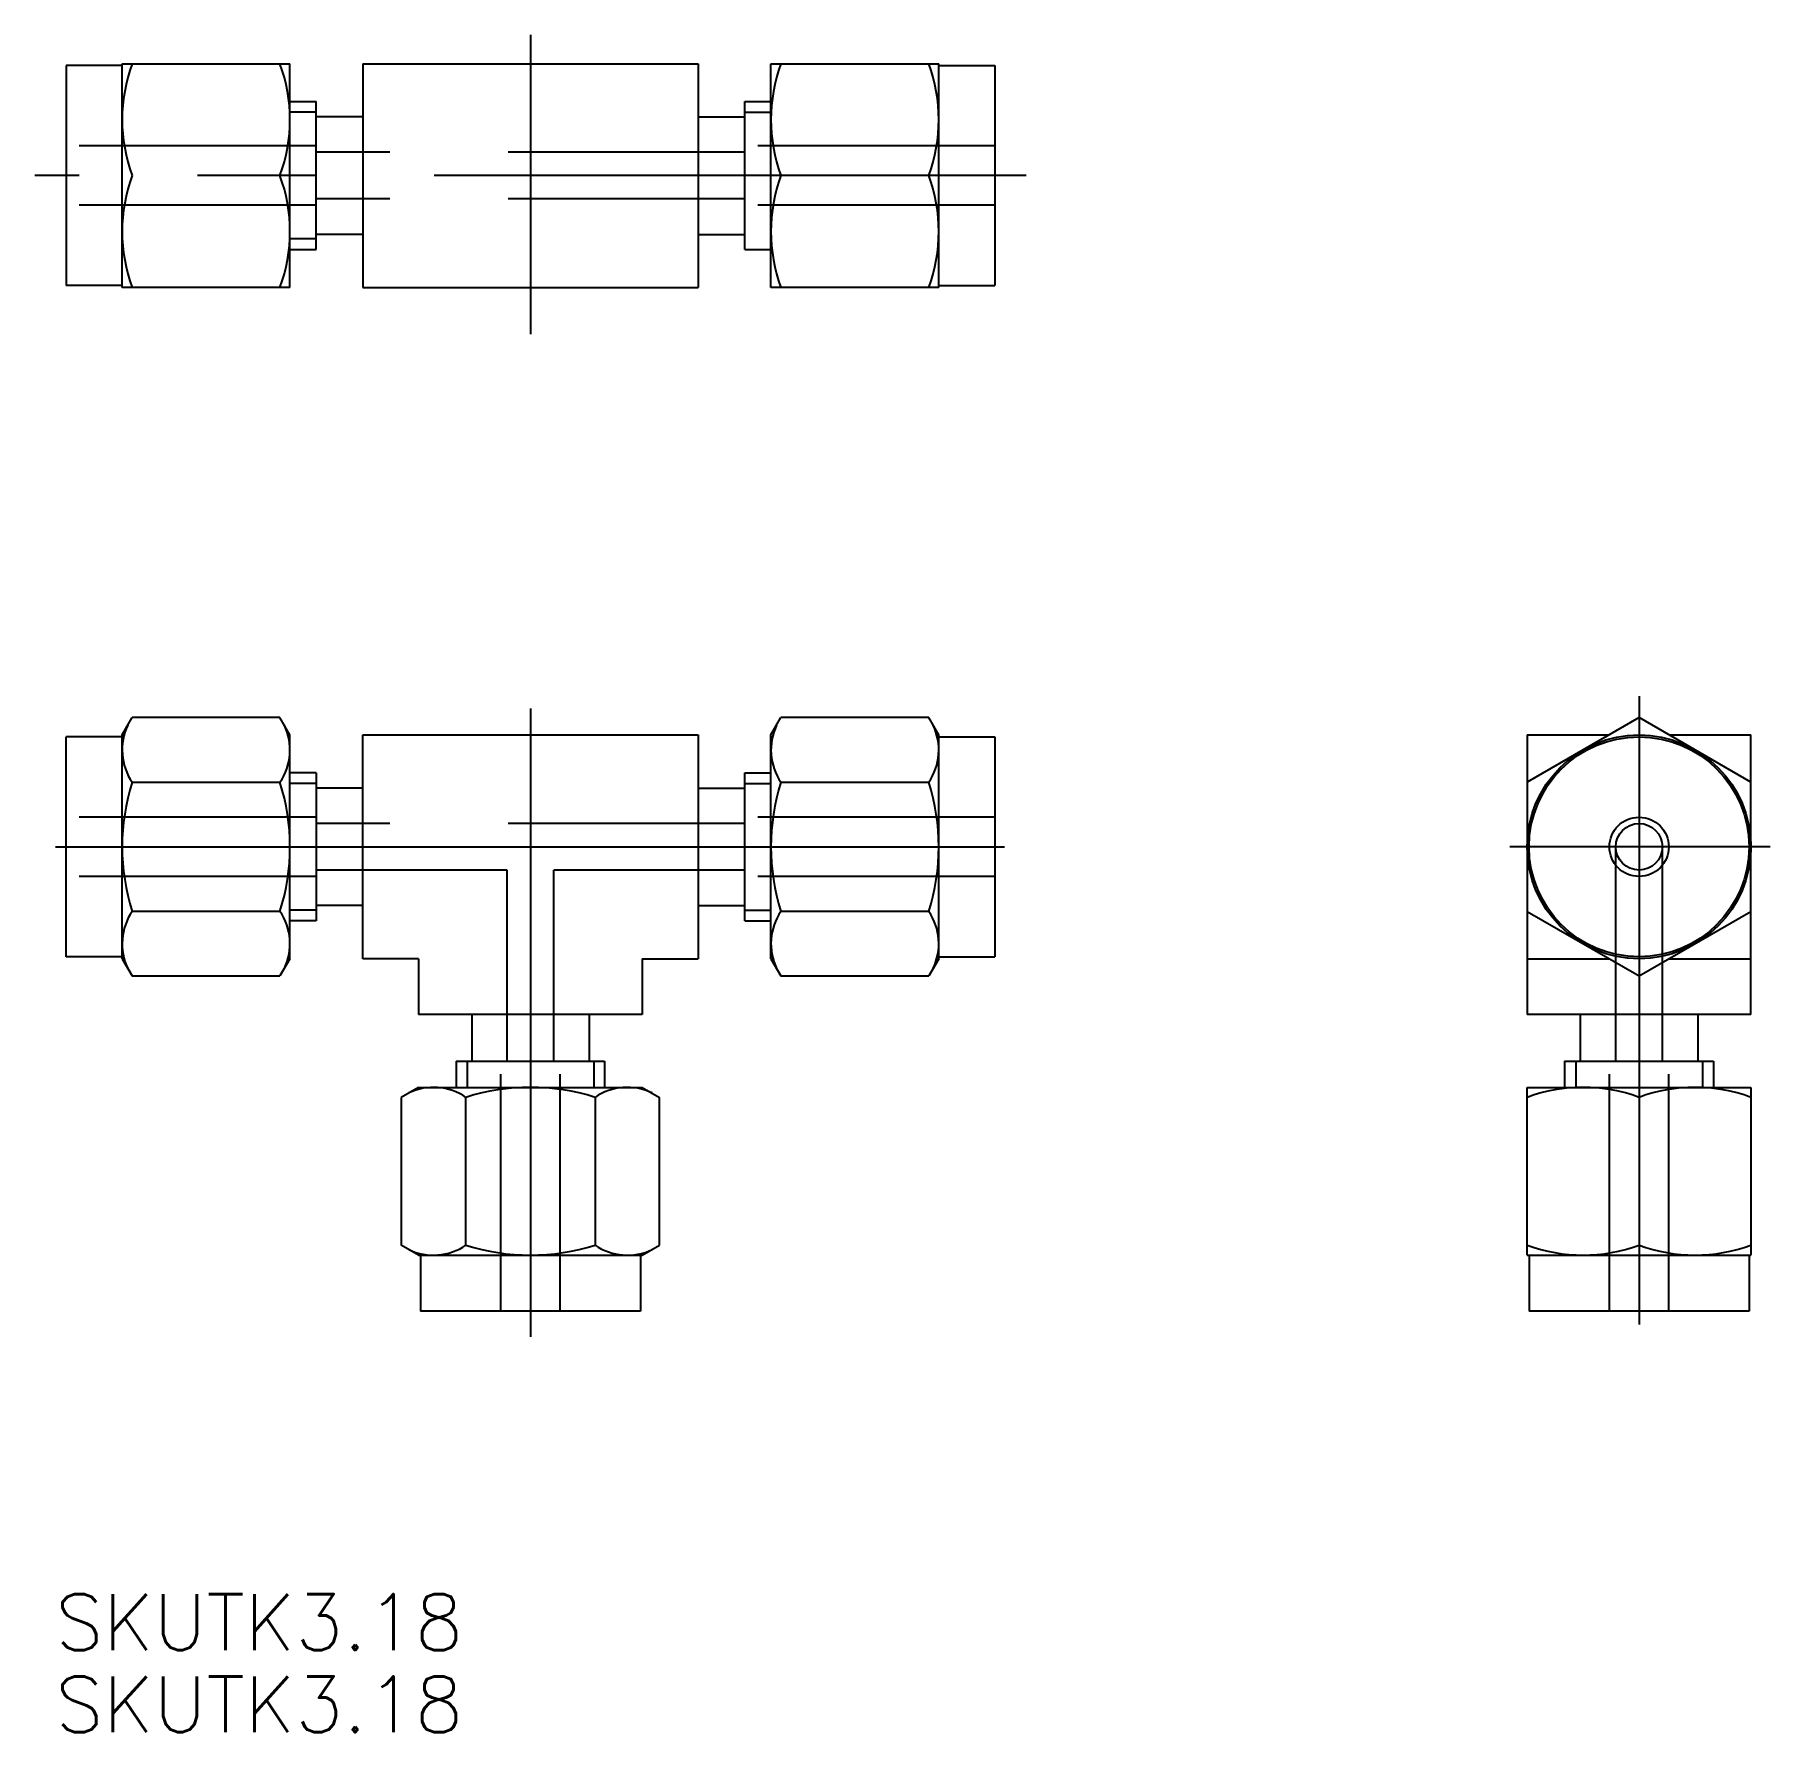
# Model space of a CAD drawing. Extents: x -26.6 to 66.5, y -47.5 to 43.6.
import ezdxf

# ---------------------------------------------------------------- set-up
doc = ezdxf.new("R2010")
doc.units = 0
doc.linetypes.add('CENTER', pattern=[50.8, 31.75, -6.35, 6.35, -6.35])
doc.linetypes.add('DASHED', pattern=[19.05, 12.7, -6.35])
doc.layers.get('0').update_dxf_attribs({"linetype": 'CONTINUOUS'})
doc.layers.add('CENTER', color=1, linetype='CENTER')
doc.styles.get("Standard").update_dxf_attribs({"font": 'txt.shx', "height": 3, "bigfont": 'bigfont.shx'})

# ---------------------------------------------------------------- blocks, each defined once
blk = doc.blocks.new('*U10')
at = {"color": 7, "linetype": 'CONTINUOUS'}
blk.add_text('SKUTK3.18', height=3, dxfattribs=at).set_placement((-25.479, -43.082))
blk = doc.blocks.new('*U11')
at = {"color": 7, "linetype": 'CONTINUOUS'}
blk.add_text('SKUTK3.18', height=3, dxfattribs=at).set_placement((-25.479, -47.491))

msp = doc.modelspace()

# ---------------------------------------------------------------- linework, layer by layer
at = {"color": 7, "linetype": 'CONTINUOUS'}
for p, q in [((-21.9, 41.9), (-24.9, 41.9)), ((-24.9, 41.9), (-24.9, 30.1)), ((-21.9, 30), (-21.9, 42)), ((-21.9, 42), (-12.9, 42)), ((-12.9, 30), (-12.9, 42)), ((-9, 42), (9, 42)), ((-9, 42), (-9, 30)), ((9, 42), (9, 30)), ((12.9, 30), (12.9, 42)), ((12.9, 42), (21.9, 42)), ((21.9, 30), (21.9, 42)), ((21.9, 41.9), (24.9, 41.9)), ((24.9, 41.9), (24.9, 30.1)), ((-12.9, 39.969), (-11.5, 39.969)), ((-11.5, 32.031), (-11.5, 39.969)), ((-9, 39.15), (-11.5, 39.15)), ((9, 39.15), (11.5, 39.15)), ((11.5, 32.031), (11.5, 39.969)), ((11.5, 39.969), (12.9, 39.969)), ((-9, 32.85), (-11.5, 32.85)), ((9, 32.85), (11.5, 32.85)), ((-12.9, 32.031), (-11.5, 32.031)), ((11.5, 32.031), (12.9, 32.031)), ((-21.9, 30.1), (-24.9, 30.1)), ((-12.9, 30), (-21.9, 30)), ((-9, 30), (9, 30)), ((21.9, 30), (12.9, 30)), ((21.9, 30.1), (24.9, 30.1)), ((-21.9, 6), (-21.364, 6.928)), ((-13.436, 6.928), (-21.364, 6.928)), ((-12.9, 6), (-13.436, 6.928)), ((12.9, 6), (13.436, 6.928)), ((21.364, 6.928), (13.436, 6.928)), ((21.9, 6), (21.364, 6.928)), ((59.463, 6.928), (53.463, 3.464)), ((65.463, 3.464), (59.463, 6.928)), ((-21.9, 5.9), (-24.9, 5.9)), ((-24.9, -5.9), (-24.9, 5.9)), ((-21.9, -6), (-21.9, 6)), ((-12.9, -6), (-12.9, 6)), ((-9, -6), (-9, 6)), ((-9, 6), (9, 6)), ((9, 6), (9, -6)), ((12.9, -6), (12.9, 6)), ((21.9, -6), (21.9, 6)), ((21.9, 5.9), (24.9, 5.9)), ((24.9, 5.9), (24.9, -5.9)), ((53.463, 6), (53.463, -9)), ((53.463, 6), (57.855, 6)), ((61.071, 6), (65.463, 6)), ((65.463, -9), (65.463, 6)), ((-11.5, 3.969), (-12.9, 3.969)), ((-11.5, 3.969), (-11.5, -3.969)), ((11.5, 3.969), (12.9, 3.969)), ((11.5, -3.969), (11.5, 3.969)), ((-21.364, 3.464), (-13.436, 3.464)), ((-9, 3.15), (-11.5, 3.15)), ((9, 3.15), (11.5, 3.15)), ((13.436, 3.464), (21.364, 3.464)), ((-13.436, -3.464), (-21.364, -3.464)), ((-9, -3.15), (-11.5, -3.15)), ((9, -3.15), (11.5, -3.15)), ((21.364, -3.464), (13.436, -3.464)), ((53.463, -3.464), (59.463, -6.928)), ((59.463, -6.928), (65.463, -3.464)), ((-11.5, -3.969), (-12.9, -3.969)), ((11.5, -3.969), (12.9, -3.969)), ((-21.9, -5.9), (-24.9, -5.9)), ((-21.9, -6), (-21.364, -6.928)), ((-12.9, -6), (-13.436, -6.928)), ((-6, -6), (-9, -6)), ((-6, -6), (-6, -9)), ((6, -6), (9, -6)), ((6, -6), (6, -9)), ((12.9, -6), (13.436, -6.928)), ((21.9, -6), (21.364, -6.928)), ((21.9, -5.9), (24.9, -5.9)), ((53.463, -6), (57.855, -6)), ((61.071, -6), (65.463, -6)), ((-21.364, -6.928), (-13.436, -6.928)), ((13.436, -6.928), (21.364, -6.928)), ((6, -9), (-6, -9)), ((-3.15, -9), (-3.15, -11.5)), ((3.15, -9), (3.15, -11.5)), ((65.463, -9), (53.463, -9)), ((56.313, -9), (56.313, -11.5)), ((62.613, -9), (62.613, -11.5)), ((-3.991, -11.5), (-3.991, -12.9)), ((-3.991, -11.5), (3.969, -11.5)), ((3.969, -11.5), (3.969, -12.9)), ((55.472, -11.5), (55.472, -12.9)), ((55.472, -11.5), (63.455, -11.5)), ((63.455, -11.5), (63.455, -12.9)), ((-6, -12.9), (-6.928, -13.436)), ((-6, -12.9), (6, -12.9)), ((6, -12.9), (6.928, -13.436)), ((53.463, -12.9), (65.463, -12.9)), ((53.463, -21.9), (53.463, -12.9)), ((59.463, -12.999), (59.463, -20.927)), ((65.463, -12.9), (65.463, -21.9)), ((-6.928, -13.436), (-6.928, -21.364)), ((-3.464, -21.364), (-3.464, -13.436)), ((3.464, -13.436), (3.464, -21.364)), ((6.928, -21.364), (6.928, -13.436)), ((-6, -21.9), (-6.928, -21.364)), ((6, -21.9), (6.928, -21.364)), ((-6, -21.9), (6, -21.9)), ((-5.9, -21.9), (-5.9, -24.9)), ((5.9, -21.9), (5.9, -24.9)), ((53.463, -21.9), (65.463, -21.9)), ((53.563, -21.9), (53.563, -24.9)), ((65.363, -21.9), (65.363, -24.9)), ((5.9, -24.9), (-5.9, -24.9)), ((65.363, -24.9), (53.563, -24.9))]:
    msp.add_line(p, q, dxfattribs=at)
at = {"color": 3, "linetype": 'CONTINUOUS'}
for p, q in [((-11.5, 39.396), (-12.9, 39.396)), ((11.5, 39.396), (12.9, 39.396)), ((-11.5, 32.604), (-12.9, 32.604)), ((-11.5, 3.396), (-12.9, 3.396)), ((11.5, 3.396), (12.9, 3.396)), ((-11.5, -3.396), (-12.9, -3.396)), ((11.5, -3.396), (12.9, -3.396)), ((-3.396, -11.5), (-3.396, -12.9)), ((3.396, -11.5), (3.396, -12.9)), ((56.067, -11.5), (56.067, -12.9)), ((62.859, -11.5), (62.859, -12.9))]:
    msp.add_line(p, q, dxfattribs=at)
at = {"color": 3, "linetype": 'DASHED'}
for p, q in [((-11.5, 37.59), (-24.9, 37.59)), ((11.5, 37.25), (-11.5, 37.25)), ((24.9, 37.59), (11.5, 37.59)), ((11.5, 34.75), (-11.5, 34.75)), ((-11.5, 34.41), (-24.9, 34.41)), ((24.9, 34.41), (11.5, 34.41)), ((-11.5, 1.59), (-24.9, 1.59)), ((11.5, 1.25), (-11.5, 1.25)), ((24.9, 1.59), (11.5, 1.59)), ((58.213, -11.5), (58.213, 0)), ((60.713, -11.5), (60.713, 0)), ((-11.5, -1.59), (-24.9, -1.59)), ((-1.25, -1.25), (-11.5, -1.25)), ((-1.25, -11.5), (-1.25, -1.25)), ((11.5, -1.25), (1.25, -1.25)), ((1.25, -11.5), (1.25, -1.25)), ((24.9, -1.59), (11.5, -1.59)), ((-1.59, -24.9), (-1.59, -11.5)), ((1.59, -24.9), (1.59, -11.5)), ((57.873, -24.9), (57.873, -11.5)), ((61.053, -24.9), (61.053, -11.5))]:
    msp.add_line(p, q, dxfattribs=at)
at = {"color": 7, "linetype": 'CONTINUOUS'}
for radius in [6, 5.9, 1.59, 1.25]:
    msp.add_circle((59.463, 0), radius, dxfattribs=at)
for centre, radius, start, end in [((-13.235, 39), 8.665, 159.74384, 200.25616), ((-21.565, 39), 8.665, 339.74384, 20.25616), ((21.565, 39), 8.665, 159.74384, 200.25616), ((13.235, 39), 8.665, 339.74384, 20.25616), ((-13.235, 33), 8.665, 159.74384, 200.25616), ((-21.565, 33), 8.665, 339.74384, 20.25616), ((21.565, 33), 8.665, 159.74384, 200.25616), ((13.235, 33), 8.665, 339.74384, 20.25616), ((-18.833, 5.196), 3.067, 154.38425, 214.38425), ((-15.967, 5.196), 3.067, 325.61575, 25.61575), ((15.967, 5.196), 3.067, 154.38425, 214.38425), ((18.833, 5.196), 3.067, 325.61575, 25.61575), ((-10.436, 0), 11.464, 162.41205, 197.58795), ((-24.364, 0), 11.464, 342.41205, 17.58795), ((24.364, 0), 11.464, 162.41205, 197.58795), ((10.436, 0), 11.464, 342.41205, 17.58795), ((-18.833, -5.196), 3.067, 145.61575, 205.61575), ((-15.967, -5.196), 3.067, 334.38425, 34.38425), ((15.967, -5.196), 3.067, 145.61575, 205.61575), ((18.833, -5.196), 3.067, 334.38425, 34.38425), ((-5.196, -15.967), 3.067, 55.61575, 115.61575), ((0, -24.364), 11.464, 72.41205, 107.58795), ((5.196, -15.967), 3.067, 64.38425, 124.38425), ((56.463, -21.565), 8.665, 69.74384, 110.25616), ((62.463, -21.565), 8.665, 69.74384, 110.25616), ((-5.196, -18.833), 3.067, 244.38425, 304.38425), ((0, -10.436), 11.464, 252.41205, 287.58795), ((5.196, -18.833), 3.067, 235.61575, 295.61575), ((56.463, -13.235), 8.665, 249.74384, 290.25616), ((62.463, -13.235), 8.665, 249.74384, 290.25616)]:
    msp.add_arc(centre, radius, start, end, dxfattribs=at)
at = {"layer": 'CENTER', "color": 1, "linetype": 'CONTINUOUS'}
for p, q in [((0, 43.557), (0, 27.505)), ((59.463, 8.081), (59.463, -25.624)), ((0, 7.423), (0, -26.278)), ((-25.474, 0), (25.432, 0)), ((66.502, 0), (52.532, 0))]:
    msp.add_line(p, q, dxfattribs=at)
at = {"layer": 'CENTER', "color": 1, "linetype": 'CENTER'}
msp.add_line((26.591, 36), (-26.591, 36), dxfattribs=at)

# ---------------------------------------------------------------- block references
at = {"color": 7, "linetype": 'CONTINUOUS'}
for name in ['*U10', '*U11']:
    msp.add_blockref(name, (0, 0), dxfattribs=at)

doc.saveas('drawing.dxf')
